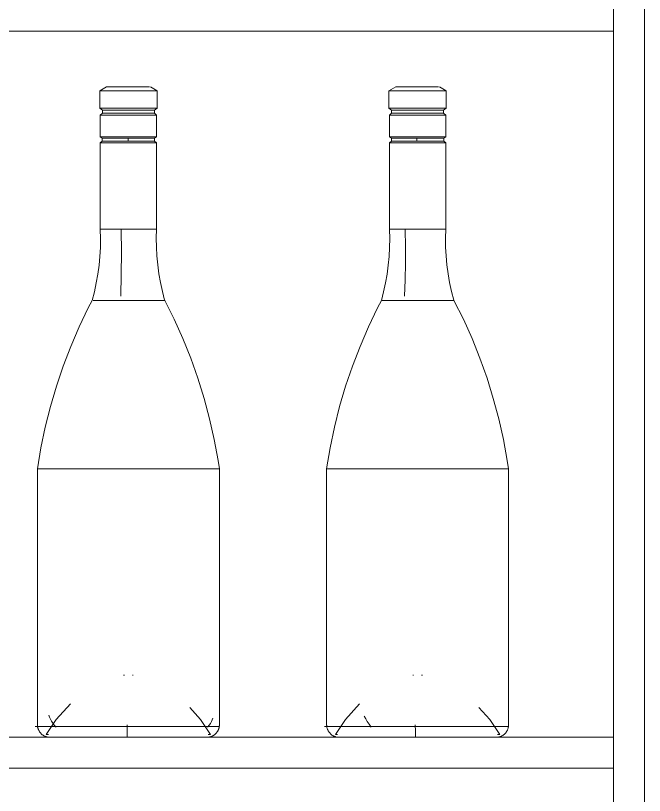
# Model space of a CAD drawing. Header units: inches. Extents: x 22 to 382261, y 22 to 371281.
# Drawn here: x 85486.4 to 85790.8, y 144588.1 to 144965.8 of the extents above; entities that cross this region are included whole.
import ezdxf

# ---------------------------------------------------------------- set-up
doc = ezdxf.new("R2010")
doc.units = ezdxf.units.IN
doc.header["$MEASUREMENT"] = 0
doc.layers.add('I-FURN', color=30, linetype='Continuous', lineweight=9)

# ---------------------------------------------------------------- blocks, each defined once
blk = doc.blocks.new('M8 - M8-876421-Section B-B')
at = {"layer": 'I-FURN'}
for p, q in [((-2973.19, 6735), (-2973.19, 5350)), ((-2958.19, 5350), (-2958.19, 6735)), ((-2973.19, 6378), (-2973.19, 6393)), ((-3943.19, 6378), (-2973.19, 6378)), ((-2973.19, 6036), (-3943.19, 6036)), ((-2973.19, 6021), (-2973.19, 6036)), ((-3943.19, 6021), (-2973.19, 6021))]:
    blk.add_line(p, q, dxfattribs=at)
blk = doc.blocks.new('FP_134-Section B-B')
at = {"layer": 'I-FURN', "flags": 128}
blk.add_lwpolyline([(-3190.4, 6247.55), (-3185.83, 6238.36), (-3181.63, 6229), (-3177.81, 6219.48), (-3174.37, 6209.81), (-3171.32, 6200.01), (-3168.66, 6190.1), (-3166.41, 6180.08), (-3164.55, 6169.99), (-3163.94, 6166.01)], dxfattribs=at)
blk = doc.blocks.new('FP_135-Section B-B')
at = {"layer": 'I-FURN', "flags": 128}
blk.add_lwpolyline([(-3252, 6166.01), (-3250.31, 6176.14), (-3248.21, 6186.18), (-3245.71, 6196.13), (-3242.81, 6205.98), (-3239.52, 6215.7), (-3235.85, 6225.28), (-3231.8, 6234.71), (-3227.37, 6243.97), (-3225.53, 6247.55)], dxfattribs=at)
blk = doc.blocks.new('FP_136-Section B-B')
at = {"layer": 'I-FURN', "flags": 128}
blk.add_lwpolyline([(-3194.36, 6282.05), (-3194.47, 6277.71), (-3194.42, 6273.37), (-3194.18, 6269.04), (-3193.78, 6264.72), (-3193.2, 6260.42), (-3192.46, 6256.15), (-3191.54, 6251.91), (-3190.45, 6247.71), (-3190.4, 6247.55)], dxfattribs=at)
blk = doc.blocks.new('FP_137-Section B-B')
at = {"layer": 'I-FURN'}
for p, q in [((-3211.42, 6281.7), (-3211.33, 6270.88)), ((-3211.33, 6270.88), (-3211.41, 6260.14)), ((-3211.41, 6260.14), (-3211.64, 6249.59))]:
    blk.add_line(p, q, dxfattribs=at)
at = {"layer": 'I-FURN', "flags": 128}
blk.add_lwpolyline([(-3225.53, 6247.55), (-3224.44, 6251.75), (-3223.51, 6255.99), (-3222.76, 6260.26), (-3222.18, 6264.56), (-3221.76, 6268.87), (-3221.53, 6273.21), (-3221.46, 6277.54), (-3221.57, 6281.88), (-3221.58, 6282.05)], dxfattribs=at)
blk = doc.blocks.new('FP_138-Section B-B')
at = {"layer": 'I-FURN'}
blk.add_line((-3194.36, 6323.81), (-3195.29, 6324.6), dxfattribs=at)
blk = doc.blocks.new('FP_139-Section B-B')
at = {"layer": 'I-FURN'}
blk.add_line((-3220.65, 6324.6), (-3221.58, 6323.81), dxfattribs=at)
blk = doc.blocks.new('FP_140-Section B-B')
at = {"layer": 'I-FURN'}
blk.add_line((-3195.29, 6324.6), (-3195.29, 6326.04), dxfattribs=at)
blk = doc.blocks.new('FP_141-Section B-B')
at = {"layer": 'I-FURN'}
for p, q in [((-3220.65, 6326.04), (-3220.65, 6324.6)), ((-3208.16, 6324.6), (-3208.16, 6326.04))]:
    blk.add_line(p, q, dxfattribs=at)
blk = doc.blocks.new('FP_142-Section B-B')
at = {"layer": 'I-FURN'}
blk.add_line((-3195.29, 6326.04), (-3194.3, 6326.79), dxfattribs=at)
blk = doc.blocks.new('FP_143-Section B-B')
at = {"layer": 'I-FURN'}
blk.add_line((-3221.63, 6326.79), (-3220.65, 6326.04), dxfattribs=at)
blk = doc.blocks.new('FP_144-Section B-B')
at = {"layer": 'I-FURN'}
blk.add_line((-3221.86, 6340.69), (-3220.55, 6339.67), dxfattribs=at)
blk = doc.blocks.new('FP_145-Section B-B')
at = {"layer": 'I-FURN'}
blk.add_line((-3194.08, 6349.09), (-3197.35, 6350.98), dxfattribs=at)
blk = doc.blocks.new('FP_146-Section B-B')
at = {"layer": 'I-FURN'}
blk.add_line((-3218.59, 6350.98), (-3221.86, 6349.09), dxfattribs=at)
blk = doc.blocks.new('FP_147-Section B-B')
at = {"layer": 'I-FURN'}
for p, q in [((-3167.81, 6043.49), (-3167.43, 6044.37)), ((-3167.43, 6044.37), (-3167.18, 6045.23)), ((-3169.69, 6040.84), (-3168.94, 6041.73)), ((-3168.94, 6041.73), (-3168.31, 6042.62)), ((-3168.31, 6042.62), (-3167.81, 6043.49))]:
    blk.add_line(p, q, dxfattribs=at)
at = {"layer": 'I-FURN', "flags": 128}
for points in [[(-3205.87, 6065.91), (-3205.71, 6065.91), (-3205.66, 6065.91), (-3205.68, 6065.91), (-3205.76, 6065.91), (-3206.02, 6065.91)], [(-3168.19, 6037.19), (-3173.03, 6044.46), (-3178.31, 6050.31)]]:
    blk.add_lwpolyline(points, dxfattribs=at)
blk = doc.blocks.new('FP_148-Section B-B')
at = {"layer": 'I-FURN'}
for p, q in [((-3246.44, 6046.55), (-3246.16, 6045.62)), ((-3246.16, 6045.62), (-3245.76, 6044.68)), ((-3245.76, 6044.68), (-3245.25, 6043.73)), ((-3245.25, 6043.73), (-3244.62, 6042.77)), ((-3244.62, 6042.77), (-3243.87, 6041.81)), ((-3243.87, 6041.81), (-3243.01, 6040.84))]:
    blk.add_line(p, q, dxfattribs=at)
at = {"layer": 'I-FURN', "flags": 128}
for points in [[(-3210.06, 6065.91), (-3210.23, 6065.91), (-3210.28, 6065.91), (-3210.26, 6065.91), (-3210.17, 6065.91), (-3209.91, 6065.91)], [(-3247.75, 6037.19), (-3242.9, 6044.46), (-3236.03, 6052.08)]]:
    blk.add_lwpolyline(points, dxfattribs=at)
blk = doc.blocks.new('FP_149-Section B-B')
at = {"layer": 'I-FURN'}
for p, q in [((-3197.81, 6041.17), (-3188.27, 6041.17)), ((-3188.27, 6041.17), (-3179.73, 6041.17)), ((-3179.73, 6041.17), (-3172.59, 6041.17)), ((-3172.59, 6041.17), (-3167.24, 6041.17)), ((-3167.24, 6041.17), (-3163.92, 6041.17))]:
    blk.add_line(p, q, dxfattribs=at)
at = {"layer": 'I-FURN', "flags": 128}
blk.add_lwpolyline([(-3163.94, 6041.95), (-3163.94, 6041.71), (-3163.95, 6041.46), (-3163.98, 6041.22), (-3164.01, 6040.98), (-3164.06, 6040.74), (-3164.11, 6040.5), (-3164.17, 6040.27), (-3164.25, 6040.03), (-3164.33, 6039.8), (-3164.42, 6039.57), (-3164.52, 6039.35), (-3164.63, 6039.13), (-3164.74, 6038.92), (-3164.87, 6038.71), (-3165, 6038.5), (-3165.14, 6038.31), (-3165.29, 6038.11), (-3165.45, 6037.93), (-3165.62, 6037.75), (-3165.79, 6037.57), (-3165.97, 6037.41), (-3166.15, 6037.25), (-3166.34, 6037.09), (-3166.54, 6036.95), (-3166.74, 6036.81), (-3166.95, 6036.69), (-3167.16, 6036.57), (-3167.38, 6036.46), (-3167.6, 6036.35), (-3167.83, 6036.26), (-3168.06, 6036.18), (-3168.29, 6036.1), (-3168.53, 6036.04), (-3168.68, 6036)], dxfattribs=at)
blk = doc.blocks.new('FP_150-Section B-B')
at = {"layer": 'I-FURN'}
for p, q in [((-3253.12, 6041.17), (-3251.97, 6041.17)), ((-3251.97, 6041.17), (-3248.6, 6041.17)), ((-3248.6, 6041.17), (-3243.2, 6041.17)), ((-3243.2, 6041.17), (-3236.03, 6041.17)), ((-3236.03, 6041.17), (-3227.46, 6041.17)), ((-3227.46, 6041.17), (-3217.91, 6041.17)), ((-3217.91, 6041.17), (-3207.86, 6041.17)), ((-3208.6, 6038.8), (-3208.61, 6041.95)), ((-3207.86, 6041.17), (-3197.81, 6041.17)), ((-3208.57, 6036.27), (-3208.6, 6038.8))]:
    blk.add_line(p, q, dxfattribs=at)
at = {"layer": 'I-FURN', "flags": 128}
blk.add_lwpolyline([(-3247.26, 6036), (-3247.49, 6036.06), (-3247.73, 6036.13), (-3247.96, 6036.21), (-3248.19, 6036.29), (-3248.41, 6036.39), (-3248.63, 6036.49), (-3248.85, 6036.61), (-3249.06, 6036.73), (-3249.27, 6036.86), (-3249.47, 6037), (-3249.66, 6037.15), (-3249.85, 6037.3), (-3250.03, 6037.46), (-3250.21, 6037.63), (-3250.38, 6037.81), (-3250.54, 6037.99), (-3250.7, 6038.18), (-3250.84, 6038.38), (-3250.98, 6038.58), (-3251.11, 6038.78), (-3251.24, 6038.99), (-3251.35, 6039.21), (-3251.46, 6039.43), (-3251.55, 6039.65), (-3251.64, 6039.88), (-3251.72, 6040.11), (-3251.79, 6040.35), (-3251.85, 6040.59), (-3251.9, 6040.82), (-3251.94, 6041.07), (-3251.97, 6041.31), (-3251.99, 6041.55), (-3252, 6041.79), (-3252, 6041.95)], dxfattribs=at)
blk = doc.blocks.new('BOTELLA_02 - BOTELLA_02-V133-Section B-B')
at = {"layer": 'I-FURN'}
for p, q in [((-3218.59, 6350.98), (-3205.58, 6350.98)), ((-3205.58, 6350.98), (-3197.81, 6350.98)), ((-3221.86, 6349.09), (-3221.86, 6340.69)), ((-3221.86, 6349.09), (-3204.84, 6349.09)), ((-3204.84, 6349.09), (-3194.08, 6349.09)), ((-3194.08, 6340.69), (-3194.08, 6349.09)), ((-3221.86, 6340.69), (-3204.84, 6340.69)), ((-3220.55, 6339.67), (-3220.55, 6338.24)), ((-3220.55, 6339.67), (-3205.14, 6339.67)), ((-3205.14, 6339.67), (-3195.39, 6339.67)), ((-3204.84, 6340.69), (-3194.08, 6340.69)), ((-3195.39, 6339.67), (-3194.08, 6340.69)), ((-3195.39, 6338.24), (-3195.39, 6339.67)), ((-3220.55, 6338.24), (-3221.63, 6337.32)), ((-3221.63, 6337.32), (-3221.63, 6326.79)), ((-3221.63, 6337.32), (-3204.89, 6337.32)), ((-3220.55, 6338.24), (-3205.14, 6338.24)), ((-3205.14, 6338.24), (-3195.39, 6338.24)), ((-3204.89, 6337.32), (-3194.3, 6337.32)), ((-3194.3, 6337.32), (-3195.39, 6338.24)), ((-3194.3, 6326.79), (-3194.3, 6337.32)), ((-3221.63, 6326.79), (-3204.89, 6326.79)), ((-3221.58, 6323.81), (-3221.58, 6282.05)), ((-3221.58, 6323.81), (-3204.91, 6323.81)), ((-3220.65, 6326.04), (-3205.12, 6326.04)), ((-3220.65, 6324.6), (-3205.12, 6324.6)), ((-3205.12, 6326.04), (-3195.29, 6326.04)), ((-3205.12, 6324.6), (-3195.29, 6324.6)), ((-3204.91, 6323.81), (-3194.36, 6323.81)), ((-3204.89, 6326.79), (-3194.3, 6326.79)), ((-3194.36, 6282.05), (-3194.36, 6323.81)), ((-3221.58, 6282.05), (-3204.91, 6282.05)), ((-3204.91, 6282.05), (-3194.36, 6282.05)), ((-3225.08, 6247.55), (-3204.02, 6247.55)), ((-3204.02, 6247.55), (-3190.4, 6247.55)), ((-3252, 6166.01), (-3252, 6041.95)), ((-3252, 6166.01), (-3198.06, 6166.01)), ((-3198.06, 6166.01), (-3163.94, 6166.01)), ((-3163.94, 6041.95), (-3163.94, 6166.01)), ((-3247.75, 6037.19), (-3246.73, 6037.19)), ((-3169.29, 6037.19), (-3168.19, 6037.19))]:
    blk.add_line(p, q, dxfattribs=at)
for name in ['FP_146-Section B-B', 'FP_145-Section B-B', 'FP_144-Section B-B', 'FP_143-Section B-B', 'FP_139-Section B-B', 'FP_141-Section B-B', 'FP_142-Section B-B', 'FP_140-Section B-B', 'FP_138-Section B-B', 'FP_137-Section B-B', 'FP_136-Section B-B', 'FP_135-Section B-B', 'FP_134-Section B-B', 'FP_148-Section B-B', 'FP_147-Section B-B', 'FP_150-Section B-B', 'FP_149-Section B-B']:
    blk.add_blockref(name, (0, 0), dxfattribs=at)
blk = doc.blocks.new('FP_152-Section B-B')
at = {"layer": 'I-FURN', "flags": 128}
blk.add_lwpolyline([(-3050.4, 6247.55), (-3045.83, 6238.36), (-3041.63, 6229), (-3037.81, 6219.48), (-3034.37, 6209.81), (-3031.32, 6200.01), (-3028.66, 6190.1), (-3026.41, 6180.08), (-3024.55, 6169.99), (-3023.94, 6166.01)], dxfattribs=at)
blk = doc.blocks.new('FP_153-Section B-B')
at = {"layer": 'I-FURN', "flags": 128}
blk.add_lwpolyline([(-3112, 6166.01), (-3110.31, 6176.14), (-3108.21, 6186.18), (-3105.71, 6196.13), (-3102.81, 6205.98), (-3099.52, 6215.7), (-3095.85, 6225.28), (-3091.8, 6234.71), (-3087.37, 6243.97), (-3085.53, 6247.55)], dxfattribs=at)
blk = doc.blocks.new('FP_154-Section B-B')
at = {"layer": 'I-FURN', "flags": 128}
blk.add_lwpolyline([(-3054.36, 6282.05), (-3054.47, 6277.71), (-3054.42, 6273.37), (-3054.18, 6269.04), (-3053.78, 6264.72), (-3053.2, 6260.42), (-3052.46, 6256.15), (-3051.54, 6251.91), (-3050.45, 6247.71), (-3050.4, 6247.55)], dxfattribs=at)
blk = doc.blocks.new('FP_155-Section B-B')
at = {"layer": 'I-FURN'}
for p, q in [((-3073.98, 6281.7), (-3073.82, 6273.59)), ((-3073.82, 6273.59), (-3073.85, 6265.5)), ((-3073.85, 6265.5), (-3074.03, 6257.48)), ((-3074.03, 6257.48), (-3074.37, 6249.59))]:
    blk.add_line(p, q, dxfattribs=at)
at = {"layer": 'I-FURN', "flags": 128}
blk.add_lwpolyline([(-3085.53, 6247.55), (-3084.44, 6251.75), (-3083.51, 6255.99), (-3082.76, 6260.26), (-3082.18, 6264.56), (-3081.76, 6268.87), (-3081.53, 6273.21), (-3081.46, 6277.54), (-3081.57, 6281.88), (-3081.58, 6282.05)], dxfattribs=at)
blk = doc.blocks.new('FP_156-Section B-B')
at = {"layer": 'I-FURN'}
blk.add_line((-3054.36, 6323.81), (-3055.29, 6324.6), dxfattribs=at)
blk = doc.blocks.new('FP_157-Section B-B')
at = {"layer": 'I-FURN'}
blk.add_line((-3080.65, 6324.6), (-3081.58, 6323.81), dxfattribs=at)
blk = doc.blocks.new('FP_158-Section B-B')
at = {"layer": 'I-FURN'}
blk.add_line((-3055.29, 6324.6), (-3055.29, 6326.04), dxfattribs=at)
blk = doc.blocks.new('FP_159-Section B-B')
at = {"layer": 'I-FURN'}
for p, q in [((-3080.65, 6326.04), (-3080.65, 6324.6)), ((-3068.31, 6324.6), (-3068.31, 6326.04))]:
    blk.add_line(p, q, dxfattribs=at)
blk = doc.blocks.new('FP_160-Section B-B')
at = {"layer": 'I-FURN'}
blk.add_line((-3055.29, 6326.04), (-3054.3, 6326.79), dxfattribs=at)
blk = doc.blocks.new('FP_161-Section B-B')
at = {"layer": 'I-FURN'}
blk.add_line((-3081.63, 6326.79), (-3080.65, 6326.04), dxfattribs=at)
blk = doc.blocks.new('FP_162-Section B-B')
at = {"layer": 'I-FURN'}
blk.add_line((-3081.86, 6340.69), (-3080.55, 6339.67), dxfattribs=at)
blk = doc.blocks.new('FP_163-Section B-B')
at = {"layer": 'I-FURN'}
blk.add_line((-3054.08, 6349.09), (-3057.35, 6350.98), dxfattribs=at)
blk = doc.blocks.new('FP_164-Section B-B')
at = {"layer": 'I-FURN'}
blk.add_line((-3078.59, 6350.98), (-3081.86, 6349.09), dxfattribs=at)
blk = doc.blocks.new('FP_165-Section B-B')
at = {"layer": 'I-FURN', "flags": 128}
for points in [[(-3065.87, 6065.91), (-3065.71, 6065.91), (-3065.66, 6065.91), (-3065.68, 6065.91), (-3065.76, 6065.91), (-3066.02, 6065.91)], [(-3028.19, 6037.19), (-3033.03, 6044.46), (-3038.31, 6050.31)]]:
    blk.add_lwpolyline(points, dxfattribs=at)
blk = doc.blocks.new('FP_166-Section B-B')
at = {"layer": 'I-FURN'}
for p, q in [((-3093.82, 6046.19), (-3093.11, 6044.87)), ((-3093.11, 6044.87), (-3092.31, 6043.54)), ((-3092.31, 6043.54), (-3091.4, 6042.2)), ((-3091.4, 6042.2), (-3090.4, 6040.84))]:
    blk.add_line(p, q, dxfattribs=at)
at = {"layer": 'I-FURN', "flags": 128}
for points in [[(-3070.06, 6065.91), (-3070.23, 6065.91), (-3070.28, 6065.91), (-3070.26, 6065.91), (-3070.17, 6065.91), (-3069.91, 6065.91)], [(-3107.75, 6037.19), (-3102.9, 6044.46), (-3096.03, 6052.08)]]:
    blk.add_lwpolyline(points, dxfattribs=at)
blk = doc.blocks.new('FP_167-Section B-B')
at = {"layer": 'I-FURN'}
for p, q in [((-3057.81, 6041.17), (-3048.27, 6041.17)), ((-3048.27, 6041.17), (-3039.73, 6041.17)), ((-3039.73, 6041.17), (-3032.59, 6041.17)), ((-3032.59, 6041.17), (-3027.24, 6041.17)), ((-3027.24, 6041.17), (-3023.92, 6041.17))]:
    blk.add_line(p, q, dxfattribs=at)
at = {"layer": 'I-FURN', "flags": 128}
blk.add_lwpolyline([(-3023.94, 6041.95), (-3023.94, 6041.71), (-3023.95, 6041.46), (-3023.98, 6041.22), (-3024.01, 6040.98), (-3024.06, 6040.74), (-3024.11, 6040.5), (-3024.17, 6040.27), (-3024.25, 6040.03), (-3024.33, 6039.8), (-3024.42, 6039.57), (-3024.52, 6039.35), (-3024.63, 6039.13), (-3024.74, 6038.92), (-3024.87, 6038.71), (-3025, 6038.5), (-3025.14, 6038.31), (-3025.29, 6038.11), (-3025.45, 6037.93), (-3025.62, 6037.75), (-3025.79, 6037.57), (-3025.97, 6037.41), (-3026.15, 6037.25), (-3026.34, 6037.09), (-3026.54, 6036.95), (-3026.74, 6036.81), (-3026.95, 6036.69), (-3027.16, 6036.57), (-3027.38, 6036.46), (-3027.6, 6036.35), (-3027.83, 6036.26), (-3028.06, 6036.18), (-3028.29, 6036.1), (-3028.53, 6036.04), (-3028.68, 6036)], dxfattribs=at)
blk = doc.blocks.new('FP_168-Section B-B')
at = {"layer": 'I-FURN'}
for p, q in [((-3113.12, 6041.18), (-3111.97, 6041.18)), ((-3111.97, 6041.18), (-3108.6, 6041.17)), ((-3108.6, 6041.17), (-3103.2, 6041.17)), ((-3103.2, 6041.17), (-3096.03, 6041.17)), ((-3096.03, 6041.17), (-3087.46, 6041.17)), ((-3087.46, 6041.17), (-3077.91, 6041.17)), ((-3077.91, 6041.17), (-3067.86, 6041.17)), ((-3069.07, 6038.8), (-3069.09, 6041.95)), ((-3067.86, 6041.17), (-3057.81, 6041.17)), ((-3069.02, 6036.27), (-3069.07, 6038.8))]:
    blk.add_line(p, q, dxfattribs=at)
at = {"layer": 'I-FURN', "flags": 128}
blk.add_lwpolyline([(-3107.26, 6036), (-3107.49, 6036.06), (-3107.73, 6036.13), (-3107.96, 6036.21), (-3108.19, 6036.29), (-3108.41, 6036.39), (-3108.63, 6036.49), (-3108.85, 6036.61), (-3109.06, 6036.73), (-3109.27, 6036.86), (-3109.47, 6037), (-3109.66, 6037.15), (-3109.85, 6037.3), (-3110.03, 6037.46), (-3110.21, 6037.63), (-3110.38, 6037.81), (-3110.54, 6037.99), (-3110.7, 6038.18), (-3110.84, 6038.38), (-3110.98, 6038.58), (-3111.11, 6038.78), (-3111.24, 6038.99), (-3111.35, 6039.21), (-3111.46, 6039.43), (-3111.55, 6039.65), (-3111.64, 6039.88), (-3111.72, 6040.11), (-3111.79, 6040.35), (-3111.85, 6040.59), (-3111.9, 6040.82), (-3111.94, 6041.07), (-3111.97, 6041.31), (-3111.99, 6041.55), (-3112, 6041.79), (-3112, 6041.95)], dxfattribs=at)
blk = doc.blocks.new('BOTELLA_02 - BOTELLA_02-V151-Section B-B')
at = {"layer": 'I-FURN'}
for p, q in [((-3078.59, 6350.98), (-3065.58, 6350.98)), ((-3065.58, 6350.98), (-3057.81, 6350.98)), ((-3081.86, 6349.09), (-3081.86, 6340.69)), ((-3081.86, 6349.09), (-3064.84, 6349.09)), ((-3064.84, 6349.09), (-3054.08, 6349.09)), ((-3054.08, 6340.69), (-3054.08, 6349.09)), ((-3081.86, 6340.69), (-3064.84, 6340.69)), ((-3080.55, 6339.67), (-3080.55, 6338.24)), ((-3080.55, 6339.67), (-3065.14, 6339.67)), ((-3065.14, 6339.67), (-3055.39, 6339.67)), ((-3064.84, 6340.69), (-3054.08, 6340.69)), ((-3055.39, 6339.67), (-3054.08, 6340.69)), ((-3055.39, 6338.24), (-3055.39, 6339.67)), ((-3080.55, 6338.24), (-3081.63, 6337.32)), ((-3081.63, 6337.32), (-3081.63, 6326.79)), ((-3081.63, 6337.32), (-3064.89, 6337.32)), ((-3080.55, 6338.24), (-3065.14, 6338.24)), ((-3065.14, 6338.24), (-3055.39, 6338.24)), ((-3064.89, 6337.32), (-3054.3, 6337.32)), ((-3054.3, 6337.32), (-3055.39, 6338.24)), ((-3054.3, 6326.79), (-3054.3, 6337.32)), ((-3081.63, 6326.79), (-3064.89, 6326.79)), ((-3081.58, 6323.81), (-3081.58, 6282.05)), ((-3081.58, 6323.81), (-3064.91, 6323.81)), ((-3080.65, 6326.04), (-3065.12, 6326.04)), ((-3080.65, 6324.6), (-3065.12, 6324.6)), ((-3065.12, 6326.04), (-3055.29, 6326.04)), ((-3065.12, 6324.6), (-3055.29, 6324.6)), ((-3064.91, 6323.81), (-3054.36, 6323.81)), ((-3064.89, 6326.79), (-3054.3, 6326.79)), ((-3054.36, 6282.05), (-3054.36, 6323.81)), ((-3081.58, 6282.05), (-3064.91, 6282.05)), ((-3064.91, 6282.05), (-3054.36, 6282.05)), ((-3085.08, 6247.55), (-3064.02, 6247.55)), ((-3064.02, 6247.55), (-3050.4, 6247.55)), ((-3112, 6166.01), (-3112, 6041.95)), ((-3112, 6166.01), (-3058.06, 6166.01)), ((-3058.06, 6166.01), (-3023.94, 6166.01)), ((-3023.94, 6041.95), (-3023.94, 6166.01)), ((-3107.75, 6037.19), (-3106.73, 6037.19)), ((-3029.29, 6037.19), (-3028.19, 6037.19))]:
    blk.add_line(p, q, dxfattribs=at)
for name in ['FP_164-Section B-B', 'FP_163-Section B-B', 'FP_162-Section B-B', 'FP_161-Section B-B', 'FP_157-Section B-B', 'FP_159-Section B-B', 'FP_160-Section B-B', 'FP_158-Section B-B', 'FP_156-Section B-B', 'FP_155-Section B-B', 'FP_154-Section B-B', 'FP_153-Section B-B', 'FP_152-Section B-B', 'FP_166-Section B-B', 'FP_165-Section B-B', 'FP_168-Section B-B', 'FP_167-Section B-B']:
    blk.add_blockref(name, (0, 0), dxfattribs=at)
blk = doc.blocks.new('M8 - M8-872269-Section B-B')
at = {"layer": 'I-FURN'}
blk.add_line((-2958.19, 6735), (-2958.19, 5350), dxfattribs=at)

msp = doc.modelspace()

# ---------------------------------------------------------------- block references
at = {"layer": 'I-FURN'}
for name in ['M8 - M8-876421-Section B-B', 'M8 - M8-872269-Section B-B', 'BOTELLA_02 - BOTELLA_02-V133-Section B-B', 'BOTELLA_02 - BOTELLA_02-V151-Section B-B']:
    msp.add_blockref(name, (88749, 138580.35), dxfattribs=at)

doc.saveas('drawing.dxf')
